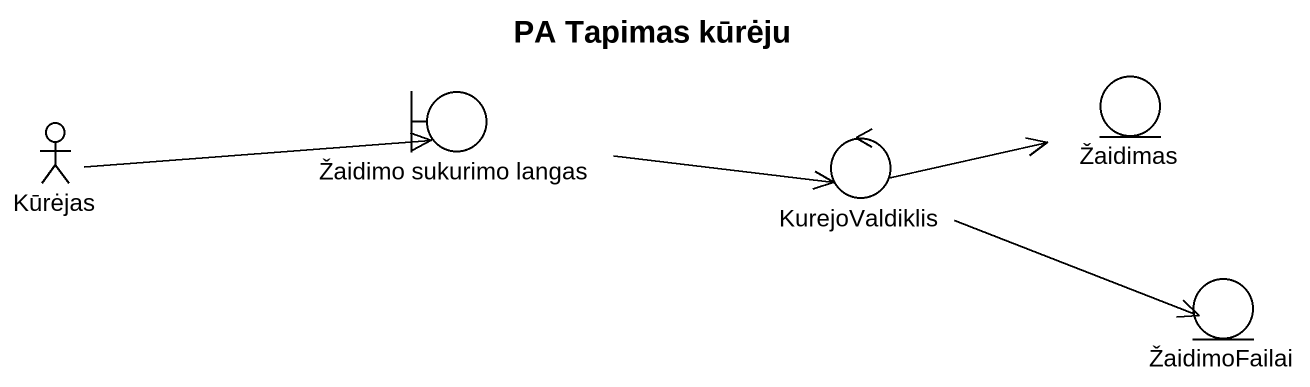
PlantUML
@startuml
title PA Tapimas kūrėju
boundary "Žaidimo sukurimo langas" as Žaidimo_sukurimo_langas
entity Žaidimas
actor Kūrėjas
control KurejoValdiklis
entity ŽaidimoFailai
Žaidimo_sukurimo_langas -right-> KurejoValdiklis
Kūrėjas -right-> Žaidimo_sukurimo_langas
KurejoValdiklis -right-> Žaidimas
KurejoValdiklis -right-> ŽaidimoFailai
@enduml
